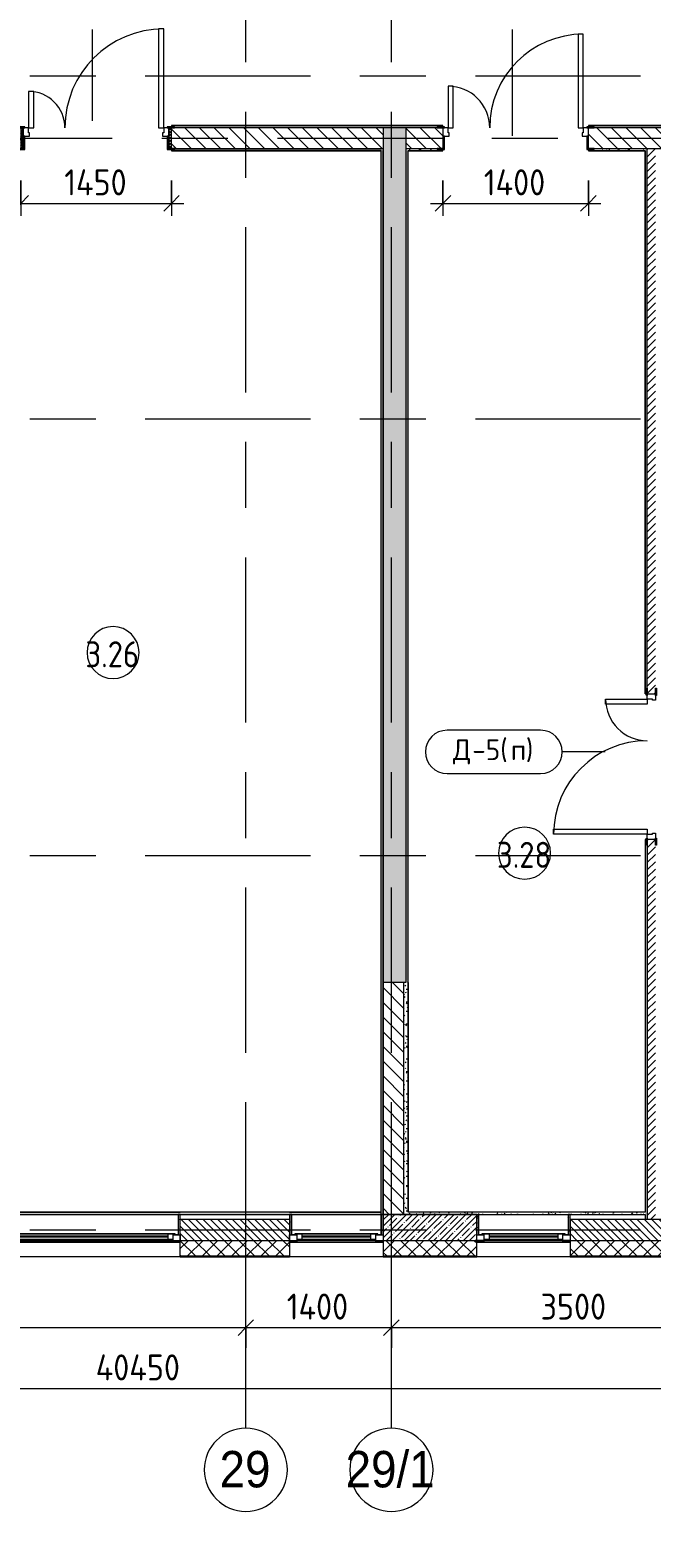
# Model space of a CAD drawing. Header units: millimetres. Extents: x 81382 to 274816, y -8553 to 29000.
# Drawn here: x 103731 to 109710, y -2706 to 11544 of the extents above; entities that cross this region are included whole.
import ezdxf

# ---------------------------------------------------------------- set-up
doc = ezdxf.new("R2010")
doc.units = ezdxf.units.MM
doc.linetypes.add('Осевая', pattern=[3175, 635, -476.25, 1587.5, -476.25])
for name, color, linetype, lineweight in [('A-ANNO-DIMS', 7, 'Continuous', 9), ('A-ANNO-DIMS-100', 7, 'Continuous', 9), ('A-AREA-IDEN', 7, 'Continuous', 9), ('A-DOOR', 7, 'Continuous', 9), ('A-DOOR-FRAM-2', 7, 'Continuous', 9), ('A-DOOR-IDEN', 7, 'Continuous', 9), ('A-GLAZ', 7, 'Continuous', 9), ('A-GLAZ-1', 7, 'Continuous', 13), ('A-WALL', 7, 'Continuous', 9), ('I-WALL', 7, 'Continuous', 9), ('S-COLS', 7, 'Continuous', 9), ('Оси', 7, 'Continuous', 9), ('Оси-1', 7, 'Continuous', 20), ('Оси-2', 7, 'Осевая', 9)]:
    doc.layers.add(name, color=color, linetype=linetype, lineweight=lineweight)
for name, color, linetype, lineweight, true_color in [('A-DOOR-1', 1, 'Continuous', 9, 0xff0000), ('A-DOOR-2', 1, 'Continuous', 13, 0xff0000), ('A-DOOR-FRAM-1', 1, 'Continuous', 13, 0xff0000), ('A-WALL-1', 7, 'Continuous', 9, 0x3c3c3c), ('A-WALL-FNSH-1', 7, 'Continuous', 9, 0x3c3c3c)]:
    doc.layers.add(name, color=color, linetype=linetype, lineweight=lineweight, true_color=true_color)
doc.styles.add('Arial', font='arial.ttf', dxfattribs={"width": 0.9, "height": 350})
doc.styles.add('GOST Common', font='GOST_Common.ttf', dxfattribs={"width": 0.9, "height": 250})
doc.styles.add('GOST Common_1', font='GOST_Common.ttf', dxfattribs={"height": 200})
doc.styles.add('ISOCPEUR', font='isocpeur.ttf', dxfattribs={"width": 0.9, "height": 250})
doc.dimstyles.new('ISO-2_5_0_9К_БОЛЬШОЙ', dxfattribs={"dimscale": 304.8, "dimtxt": 248.995294, "dimasz": 0.492126, "dimexe": 0.393701, "dimexo": 0.984252, "dimgap": 0, "dimtad": 1, "dimdec": 0, "dimrnd": 10, "dimzin": 0, "dimdsep": 46, "dimtxsty": 'ISOCPEUR', "dimblk1": 'OBLIQUE', "dimblk2": 'OBLIQUE', "dimsah": 1, "dimcen": 0.09, "dimdle": 0.393701, "dimazin": 0, "dimtfac": 1, "dimtdec": 4, "dimtix": 1, "dimtmove": 0, "dimatfit": 3, "dimfxl": 1, "dimtvp": 1, "dimtolj": 1, "dimtzin": 0, "dimarcsym": 2})
pattern_1 = [(135, (0, 0), (-70.71068, -70.71068), [])]
pattern_2 = [(45, (0, 0), (-57.024626, 57.024626), []), (45, (57.025, 0), (-57.024626, 57.024626), [100.806, -20.161, 3.353, -16.808])]
pattern_3 = [(0, (0, 0), (121.92, 30.48), [10.058, -81.382, 10.058, -81.382, -487.68]), (0, (0, 0), (121.92, 30.48), [-182.88, 10.058, -172.822, 10.058, -81.382, -213.36]), (0, (0, 0), (121.92, 30.48), [-457.2, 10.058, -50.902, 10.058, -142.342]), (120, (45.72, 15.24), (-87.356454, 90.345817), [10.058, -81.382, 10.058, -81.382, -487.68]), (120, (45.72, 15.24), (-87.356454, 90.345817), [-182.88, 10.058, -172.822, 10.058, -81.382, -213.36]), (120, (45.72, 15.24), (-87.356454, 90.345817), [-457.2, 10.058, -50.902, 10.058, -142.342]), (240, (60.96, 76.2), (-34.563546, -120.825817), [10.058, -81.382, 10.058, -81.382, -487.68]), (240, (60.96, 76.2), (-34.563546, -120.825817), [-182.88, 10.058, -172.822, 10.058, -81.382, -213.36]), (240, (60.96, 76.2), (-34.563546, -120.825817), [-457.2, 10.058, -50.902, 10.058, -142.342])]

# ---------------------------------------------------------------- blocks, each defined once
blk = doc.blocks.new('110_Дверь_СКБ_2Ст - Д-2а_л_ Из коридора на лестницу-32216062-План заполнения дверных проемов 3 этажа в осях 23-33')
at = {"layer": 'A-DOOR-1'}
for centre, radius, start, end in [((662.5, 100), 900, 90, 180), ((-637.5, 100), 400, 360, 90)]:
    blk.add_arc(centre, radius, start, end, dxfattribs=at)
at = {"layer": 'A-DOOR-2'}
for p, q in [((662.5, 1000), (612.5, 1000)), ((612.5, 1000), (612.5, 100)), ((662.5, 100), (662.5, 1000)), ((-637.5, 500), (-637.5, 100)), ((-587.5, 500), (-637.5, 500)), ((-587.5, 100), (-587.5, 500)), ((-637.5, 100), (-587.5, 100)), ((612.5, 100), (662.5, 100))]:
    blk.add_line(p, q, dxfattribs=at)
at = {"layer": 'A-DOOR-FRAM-1'}
for p, q in [((-672.5, 108), (-742.5, 108)), ((-742.5, 108), (-742.5, 100)), ((-742.5, 100), (-672.5, 100)), ((-637.5, 100), (-687.5, 100)), ((-687.5, 100), (-687.5, 20)), ((-687.5, 20), (-627.5, 20)), ((-672.5, 20), (-687.5, 20)), ((-687.5, 20), (-687.5, -100)), ((-672.5, 100), (-672.5, 108)), ((-672.5, -100), (-672.5, 20)), ((-637.5, 50), (-637.5, 100)), ((-627.5, 50), (-637.5, 50)), ((-627.5, 20), (-627.5, 50)), ((662.5, 50), (652.5, 50)), ((652.5, 50), (652.5, 20)), ((652.5, 20), (712.5, 20)), ((662.5, 100), (662.5, 50)), ((712.5, 100), (662.5, 100)), ((767.5, 108), (697.5, 108)), ((697.5, 108), (697.5, 100)), ((697.5, 100), (767.5, 100)), ((712.5, 20), (697.5, 20)), ((697.5, 20), (697.5, -100)), ((712.5, 20), (712.5, 100)), ((712.5, -100), (712.5, 20)), ((767.5, 100), (767.5, 108)), ((-672.5, -100), (-742.5, -100)), ((-742.5, -100), (-742.5, -108)), ((-742.5, -108), (-672.5, -108)), ((-687.5, -100), (-672.5, -100)), ((-672.5, -108), (-672.5, -100)), ((697.5, -100), (712.5, -100)), ((767.5, -100), (697.5, -100)), ((697.5, -100), (697.5, -108)), ((697.5, -108), (767.5, -108)), ((767.5, -108), (767.5, -100))]:
    blk.add_line(p, q, dxfattribs=at)
blk = doc.blocks.new('120_Окно_СКБ_2Ст_Фрамуга сверху - 120_Окно_СКБ_2Ст_2300х2500_h_ ДОО-19727959-План заполнения дверных проемов 3 этажа в осях 23-33')
at = {"layer": 'A-GLAZ'}
for p, q in [((1150, -57), (-1150, -57)), ((-1130, -127), (-1100, -127)), ((-1080, -57), (1080, -57)), ((-1030, -107), (470, -107)), ((470, -117), (-1030, -117)), ((540, -127), (570, -127)), ((540, -127), (570, -127)), ((640, -107), (1030, -107)), ((1030, -117), (640, -117)), ((1100, -127), (1130, -127))]:
    blk.add_line(p, q, dxfattribs=at)
at = {"layer": 'A-GLAZ-1'}
for p, q in [((-1150, -127), (-1150, -57)), ((-1150, -57), (-1080, -57)), ((-1080, -127), (-1150, -127)), ((-1080, -127), (-1100, -127)), ((-1100, -127), (-1100, -137)), ((-1100, -137), (540, -137)), ((540, -137), (-1100, -137)), ((-1080, -57), (-1080, -127)), ((520, -87), (-1080, -87)), ((-1080, -87), (-1080, -127)), ((-1030, -137), (-1030, -87)), ((470, -137), (470, -87)), ((520, -127), (520, -57)), ((520, -57), (590, -57)), ((520, -127), (520, -87)), ((590, -127), (520, -127)), ((540, -127), (520, -127)), ((540, -137), (540, -127)), ((590, -127), (570, -127)), ((570, -127), (570, -137)), ((570, -137), (1100, -137)), ((1100, -137), (570, -137)), ((590, -57), (590, -127)), ((1080, -87), (590, -87)), ((590, -87), (590, -127)), ((640, -137), (640, -87)), ((1030, -137), (1030, -87)), ((1080, -127), (1080, -57)), ((1080, -57), (1150, -57)), ((1080, -127), (1080, -87)), ((1150, -127), (1080, -127)), ((1100, -127), (1080, -127)), ((1100, -137), (1100, -127)), ((1150, -57), (1150, -127))]:
    blk.add_line(p, q, dxfattribs=at)
blk = doc.blocks.new('120_Окно_СКБ_1Ст - 120_Окно_СКБ_1Ст 900х2500_h_ с форточкой-V4-План заполнения дверных проемов 3 этажа в осях 23-33')
at = {"layer": 'A-GLAZ'}
for p, q in [((450, -57), (-450, -57)), ((-430, -127), (-400, -127)), ((-330, -107), (330, -107)), ((330, -117), (-330, -117)), ((400, -127), (430, -127))]:
    blk.add_line(p, q, dxfattribs=at)
at = {"layer": 'A-GLAZ-1'}
for p, q in [((-450, -127), (-450, -57)), ((-450, -57), (-380, -57)), ((-380, -127), (-450, -127)), ((-380, -127), (-400, -127)), ((-400, -127), (-400, -137)), ((-400, -137), (400, -137)), ((400, -137), (-400, -137)), ((-380, -57), (-380, -127)), ((380, -87), (-380, -87)), ((-380, -87), (-380, -127)), ((-330, -137), (-330, -87)), ((330, -137), (330, -87)), ((380, -127), (380, -57)), ((380, -57), (450, -57)), ((380, -127), (380, -87)), ((450, -127), (380, -127)), ((400, -127), (380, -127)), ((400, -137), (400, -127)), ((450, -57), (450, -127))]:
    blk.add_line(p, q, dxfattribs=at)
blk = doc.blocks.new('110_Дверь_СКБ_2Ст - Д-6_л__ ДОО_Дв_1450x2100h_Дверь из раздевальной в коридор-25835678-План заполнения дверных проемов 3 этажа в осях 23-33')
at = {"layer": 'A-DOOR'}
h = blk.add_hatch(dxfattribs=at)
h.set_pattern_fill('FP_18', color=256, style=0, pattern_type=2)
h.set_pattern_definition([(135, (1576.41, 164.685), (-14.14214, -14.14214), []), (225, (1576.41, 164.685), (14.14214, -14.14214), [])])
h.paths.add_polyline_path([(737.5, -100), (737.5, 100), (712.5, 100), (712.5, -100)])
at = {"layer": 'A-DOOR-FRAM-2'}
h = blk.add_hatch(dxfattribs=at)
h.set_pattern_fill('FP_19', color=256, style=0, pattern_type=2)
h.set_pattern_definition([(45, (-546.384, 164.685), (-14.1421, 14.1421), []), (135, (-546.384, 164.685), (-14.1421, -14.1421), [])])
h.paths.add_polyline_path([(-687.5, -100), (-687.5, 100), (-712.5, 100), (-712.5, -100)])
at = {"layer": 'A-DOOR-1'}
for centre, radius, start, end in [((662.5, 100), 950, 90, 180), ((-637.5, 100), 350, 360, 90)]:
    blk.add_arc(centre, radius, start, end, dxfattribs=at)
at = {"layer": 'A-DOOR-2'}
for p, q in [((662.5, 1050), (612.5, 1050)), ((612.5, 1050), (612.5, 100)), ((662.5, 100), (662.5, 1050)), ((-637.5, 450), (-637.5, 100)), ((-587.5, 450), (-637.5, 450)), ((-587.5, 100), (-587.5, 450)), ((-637.5, 100), (-587.5, 100)), ((612.5, 100), (662.5, 100))]:
    blk.add_line(p, q, dxfattribs=at)
at = {"layer": 'A-DOOR-FRAM-1'}
for p, q in [((-672.5, 108), (-742.5, 108)), ((-742.5, 108), (-742.5, 100)), ((-742.5, 100), (-672.5, 100)), ((-687.5, 100), (-712.5, 100)), ((-712.5, 100), (-712.5, -100)), ((-637.5, 100), (-687.5, 100)), ((-687.5, 100), (-687.5, 20)), ((-687.5, -100), (-687.5, 100)), ((-687.5, 20), (-627.5, 20)), ((-672.5, 20), (-687.5, 20)), ((-687.5, 20), (-687.5, -100)), ((-672.5, 100), (-672.5, 108)), ((-672.5, -100), (-672.5, 20)), ((-637.5, 50), (-637.5, 100)), ((-627.5, 50), (-637.5, 50)), ((-627.5, 20), (-627.5, 50)), ((662.5, 50), (652.5, 50)), ((652.5, 50), (652.5, 20)), ((652.5, 20), (712.5, 20)), ((662.5, 100), (662.5, 50)), ((712.5, 100), (662.5, 100)), ((767.5, 108), (697.5, 108)), ((697.5, 108), (697.5, 100)), ((697.5, 100), (767.5, 100)), ((712.5, 20), (697.5, 20)), ((697.5, 20), (697.5, -100)), ((712.5, 20), (712.5, 100)), ((737.5, 100), (712.5, 100)), ((712.5, 100), (712.5, -100)), ((712.5, -100), (712.5, 20)), ((737.5, -100), (737.5, 100)), ((767.5, 100), (767.5, 108)), ((-672.5, -100), (-742.5, -100)), ((-742.5, -100), (-742.5, -108)), ((-742.5, -108), (-672.5, -108)), ((-712.5, -100), (-687.5, -100)), ((-687.5, -100), (-672.5, -100)), ((-672.5, -108), (-672.5, -100)), ((697.5, -100), (712.5, -100)), ((767.5, -100), (697.5, -100)), ((697.5, -100), (697.5, -108)), ((697.5, -108), (767.5, -108)), ((712.5, -100), (737.5, -100)), ((767.5, -108), (767.5, -100))]:
    blk.add_line(p, q, dxfattribs=at)
blk = doc.blocks.new('110_Дверь_СКБ_2Ст - Д-5_п_ Из игровой в коридор-32351726-План заполнения дверных проемов 3 этажа в осях 23-33')
at = {"layer": 'A-DOOR-1'}
for centre, radius, start, end in [((-638, -40), 400, 270, 0), ((662, -40), 900, 180, 270)]:
    blk.add_arc(centre, radius, start, end, dxfattribs=at)
at = {"layer": 'A-DOOR-2'}
for p, q in [((-638, -40), (-588, -40)), ((-638, -440), (-638, -40)), ((-588, -40), (-588, -440)), ((612, -40), (662, -40)), ((612, -940), (612, -40)), ((662, -40), (662, -940)), ((-588, -440), (-638, -440)), ((662, -940), (612, -940))]:
    blk.add_line(p, q, dxfattribs=at)
at = {"layer": 'A-DOOR-FRAM-1'}
for p, q in [((-742, 48), (-672, 48)), ((-742, 40), (-742, 48)), ((-672, 40), (-742, 40)), ((-688, 40), (-628, 40)), ((-688, -40), (-688, 40)), ((-688, 40), (-672, 40)), ((-688, 39), (-688, 40)), ((-672, 39), (-688, 39)), ((-672, 48), (-672, 40)), ((-672, 40), (-672, 39)), ((-638, 10), (-638, -40)), ((-628, 10), (-638, 10)), ((-628, 40), (-628, 10)), ((652, 40), (712, 40)), ((652, 10), (652, 40)), ((662, 10), (652, 10)), ((662, -40), (662, 10)), ((698, 40), (698, 48)), ((698, 48), (768, 48)), ((698, 39), (698, 40)), ((698, 40), (712, 40)), ((768, 40), (698, 40)), ((712, 39), (698, 39)), ((712, 40), (712, -40)), ((712, 40), (712, 39)), ((768, 48), (768, 40)), ((-742, -40), (-672, -40)), ((-742, -48), (-742, -40)), ((-672, -48), (-742, -48)), ((-638, -40), (-688, -40)), ((-672, -40), (-672, -48)), ((712, -40), (662, -40)), ((698, -48), (698, -40)), ((698, -40), (768, -40)), ((768, -48), (698, -48)), ((768, -40), (768, -48))]:
    blk.add_line(p, q, dxfattribs=at)
blk = doc.blocks.new('Ось сетки - D8-29747960-План заполнения дверных проемов 3 этажа в осях 23-33')
at = {"layer": 'Оси-1'}
for start, end in [(360, 180), (180, 360)]:
    blk.add_arc((0, 0), 4, start, end, dxfattribs=at)
blk = doc.blocks.new('Марка_Помещения - Номер-25198446-План заполнения дверных проемов 3 этажа в осях 23-33')
at = {"layer": 'A-AREA-IDEN'}
for start, end in [(360, 180), (180, 360)]:
    blk.add_arc((0, 0), 2.5, start, end, dxfattribs=at)
blk = doc.blocks.new('DIMBLOCK14-План заполнения дверных проемов 3 этажа в осях 23-33')
at = {"layer": 'A-ANNO-DIMS-100'}
for p, q in [((103645, 10092), (103645, 9753)), ((103645, 9873), (103645, 10092)), ((105095, 10092), (105095, 9753)), ((105095, 9873), (105095, 10092)), ((103525, 9873), (105215, 9873))]:
    blk.add_line(p, q, dxfattribs=at)
at = {"layer": 'A-ANNO-DIMS-100', "lineweight": 20}
for p, q in [((103645, 9873), (103570, 9798)), ((103645, 9873), (103720, 9948)), ((105095, 9873), (105020, 9798)), ((105095, 9873), (105170, 9948))]:
    blk.add_line(p, q, dxfattribs=at)
at = {"layer": 'A-ANNO-DIMS-100', "color": 0, "insert": (104064, 10200), "char_height": 250, "width": 735.49, "attachment_point": 1, "line_spacing_factor": 1.149209, "style": 'ISOCPEUR'}
blk.add_mtext('1450', dxfattribs=at)
blk = doc.blocks.new('_Oblique')
at = {"color": 0, "linetype": 'ByBlock', "lineweight": -2}
blk.add_line((-0.5, -0.5), (0.5, 0.5), dxfattribs=at)
blk = doc.blocks.new('DIMBLOCK19-План заполнения дверных проемов 3 этажа в осях 23-33')
at = {"layer": 'A-ANNO-DIMS-100'}
for p, q in [((107705, 10092), (107705, 9753)), ((107705, 9873), (107705, 10092)), ((109105, 10092), (109105, 9753)), ((109105, 9873), (109105, 10092)), ((107585, 9873), (109225, 9873))]:
    blk.add_line(p, q, dxfattribs=at)
at = {"layer": 'A-ANNO-DIMS-100', "lineweight": 20}
for p, q in [((107705, 9873), (107630, 9798)), ((107705, 9873), (107780, 9948)), ((109105, 9873), (109030, 9798)), ((109105, 9873), (109180, 9948))]:
    blk.add_line(p, q, dxfattribs=at)
at = {"layer": 'A-ANNO-DIMS-100', "color": 0, "insert": (108099, 10200), "char_height": 250, "width": 735.49, "attachment_point": 1, "line_spacing_factor": 1.149209, "style": 'ISOCPEUR'}
blk.add_mtext('1400', dxfattribs=at)
blk = doc.blocks.new('DIMBLOCK45-План заполнения дверных проемов 3 этажа в осях 23-33')
at = {"layer": 'A-ANNO-DIMS-100'}
for p, q in [((100710, -1133), (100710, -819)), ((105810, -1133), (105810, -819)), ((100710, -939), (105810, -939)), ((100710, -939), (100710, -1133)), ((105810, -939), (105810, -1133))]:
    blk.add_line(p, q, dxfattribs=at)
at = {"layer": 'A-ANNO-DIMS-100', "lineweight": 20}
for p, q in [((100710, -939), (100635, -1014)), ((100710, -939), (100785, -864)), ((105810, -939), (105735, -1014)), ((105810, -939), (105885, -864))]:
    blk.add_line(p, q, dxfattribs=at)
at = {"layer": 'A-ANNO-DIMS-100', "color": 0, "insert": (102966, -612), "char_height": 250, "width": 706.76, "attachment_point": 1, "line_spacing_factor": 1.149209, "style": 'ISOCPEUR'}
blk.add_mtext('5100', dxfattribs=at)
blk = doc.blocks.new('DIMBLOCK46-План заполнения дверных проемов 3 этажа в осях 23-33')
at = {"layer": 'A-ANNO-DIMS-100'}
for p, q in [((105810, -1133), (105810, -819)), ((107210, -1133), (107210, -819)), ((105810, -939), (107210, -939)), ((105810, -939), (105810, -1133)), ((107210, -939), (107210, -1133))]:
    blk.add_line(p, q, dxfattribs=at)
at = {"layer": 'A-ANNO-DIMS-100', "lineweight": 20}
for p, q in [((105810, -939), (105735, -1014)), ((105810, -939), (105885, -864)), ((107210, -939), (107135, -1014)), ((107210, -939), (107285, -864))]:
    blk.add_line(p, q, dxfattribs=at)
at = {"layer": 'A-ANNO-DIMS-100', "color": 0, "insert": (106204, -612), "char_height": 250, "width": 735.49, "attachment_point": 1, "line_spacing_factor": 1.149209, "style": 'ISOCPEUR'}
blk.add_mtext('1400', dxfattribs=at)
blk = doc.blocks.new('DIMBLOCK47-План заполнения дверных проемов 3 этажа в осях 23-33')
at = {"layer": 'A-ANNO-DIMS-100'}
for p, q in [((107210, -1133), (107210, -819)), ((110710, -1133), (110710, -819)), ((107210, -939), (110710, -939)), ((107210, -939), (107210, -1133)), ((110710, -939), (110710, -1133))]:
    blk.add_line(p, q, dxfattribs=at)
at = {"layer": 'A-ANNO-DIMS-100', "lineweight": 20}
for p, q in [((107210, -939), (107135, -1014)), ((107210, -939), (107285, -864)), ((110710, -939), (110635, -1014)), ((110710, -939), (110785, -864))]:
    blk.add_line(p, q, dxfattribs=at)
at = {"layer": 'A-ANNO-DIMS-100', "color": 0, "insert": (108644, -612), "char_height": 250, "width": 758.48, "attachment_point": 1, "line_spacing_factor": 1.149209, "style": 'ISOCPEUR'}
blk.add_mtext('3500', dxfattribs=at)
blk = doc.blocks.new('DIMBLOCK51-План заполнения дверных проемов 3 этажа в осях 23-33')
at = {"layer": 'A-ANNO-DIMS-100'}
for p, q in [((84560, -1718), (84560, -1404)), ((125010, -1718), (125010, -1404)), ((84440, -1524), (125130, -1524)), ((84560, -1524), (84560, -1718)), ((125010, -1524), (125010, -1718))]:
    blk.add_line(p, q, dxfattribs=at)
at = {"layer": 'A-ANNO-DIMS-100', "lineweight": 20}
for p, q in [((84560, -1524), (84485, -1599)), ((84560, -1524), (84635, -1449)), ((125010, -1524), (124935, -1599)), ((125010, -1524), (125085, -1449))]:
    blk.add_line(p, q, dxfattribs=at)
at = {"layer": 'A-ANNO-DIMS-100', "color": 0, "insert": (104366, -1197), "char_height": 250, "width": 1005.56, "attachment_point": 1, "line_spacing_factor": 1.149209, "style": 'ISOCPEUR'}
blk.add_mtext('40450', dxfattribs=at)
blk = doc.blocks.new('М_двери - Типоразмер_рамка-25223575-План заполнения дверных проемов 3 этажа в осях 23-33')
at = {"layer": 'A-DOOR-IDEN'}
for p, q in [((4.5, 2.08), (-4.5, 2.08)), ((-4.5, -2.08), (4.5, -2.08))]:
    blk.add_line(p, q, dxfattribs=at)
for centre, start, end in [((-4.5, 0), 90, 270), ((4.5, 0), 270, 90)]:
    blk.add_arc(centre, 2.08, start, end, dxfattribs=at)

msp = doc.modelspace()

# ---------------------------------------------------------------- hatches: boundary and pattern name
at = {"layer": 'A-WALL'}
h = msp.add_hatch(dxfattribs=at)
h.set_pattern_fill('FP_2', color=256, style=0, pattern_type=2)
h.set_pattern_definition([(135, (0, 0), (-35.35534, -35.35534), [])])
h.paths.add_polyline_path([(121430, -100), (121430, 100), (121130, 100), (121130, -100)])
h.paths.add_polyline_path([(119330, -100), (119330, 100), (118830, 100), (118830, -100)])
h.paths.add_polyline_path([(117030, -100), (117030, 100), (115980, 100), (115980, -100)])
h.paths.add_polyline_path([(113680, -100), (113680, 100), (113430, 100), (113430, -100)])
h.paths.add_polyline_path([(110730, -100), (111630, -100), (111630, 100), (110730, 100)])
h.paths.add_polyline_path([(109348.8, -100), (109830, -100), (109830, 100), (108930, 100), (108930, -100)])
h.paths.add_polyline_path([(106230, -100), (106230, 100), (105180, 100), (105180, -100), (106168.4, -100)])
h.paths.add_polyline_path([(102880, -100), (102880, 100), (102630, 100), (102630, -100)])
h.paths.add_polyline_path([(100830, -100), (101730, -100), (101730, 100), (100830, 100)])
h.paths.add_polyline_path([(98130, -100), (98130, 100), (97080, 100), (97080, -100), (97263.4, -100)])
h.paths.add_polyline_path([(94719.1, -100), (94780, -100), (94780, 100), (94530, 100), (94530, -100)])
h.paths.add_polyline_path([(92730, -100), (92730, 100), (91930, 100), (91930, -100), (92174.8, -100)])
h = msp.add_hatch(dxfattribs=at)
h.set_pattern_fill('FP_1', color=256, style=0, pattern_type=2)
h.set_pattern_definition([(45, (0, 0), (-70.71068, 70.71068), []), (135, (0, 0), (-70.71068, -70.71068), [])])
h.paths.add_polyline_path([(125080, -250), (125080, -100), (123730, -100), (123730, -250)])
h.paths.add_polyline_path([(121430, -250), (121430, -100), (120230, -100), (120230, -250)])
h.paths.add_polyline_path([(119330, -250), (119330, -100), (117930, -100), (117930, -250)])
h.paths.add_polyline_path([(117030, -250), (117030, -100), (115980, -100), (115980, -250)])
h.paths.add_polyline_path([(112530, -250), (113680, -250), (113680, -100), (112530, -100)])
h.paths.add_polyline_path([(109830, -250), (109830, -100), (108930, -100), (108930, -250), (109348.8, -250)])
h.paths.add_polyline_path([(111630, -250), (111630, -100), (110730, -100), (110730, -250)])
h.paths.add_polyline_path([(108030, -250), (108030, -100), (107130, -100), (107130, -250), (107440.6, -250)])
h.paths.add_polyline_path([(106230, -250), (106230, -100), (105180, -100), (105180, -250), (106168.4, -250)])
h.paths.add_polyline_path([(102880, -250), (102880, -100), (100830, -100), (100830, -250), (102352, -250)])
h.paths.add_polyline_path([(99807.7, -250), (99930, -250), (99930, -100), (99030, -100), (99030, -250)])
h.paths.add_polyline_path([(97080, -250), (98130, -250), (98130, -100), (97080, -100)])
h.paths.add_polyline_path([(93630, -250), (94780, -250), (94780, -100), (93630, -100)])
h.paths.add_polyline_path([(91030, -250), (91030, -100), (89210, -100), (89210, -250), (90902.6, -250)])
h.paths.add_polyline_path([(92174.8, -250), (92730, -250), (92730, -100), (91930, -100), (91930, -250)])
at = {"layer": 'I-WALL'}
h = msp.add_hatch(dxfattribs=at)
h.set_pattern_fill('FP_3', color=256, style=0, pattern_type=2)
h.set_pattern_definition(pattern_1)
h.paths.add_polyline_path([(107130, 10400), (107130, 10600), (105095, 10600), (105095, 10400), (105125, 10400)])
h.paths.add_polyline_path([(103645, 10400), (103645, 10600), (101610, 10600), (101610, 10400), (103615, 10400)])
h.paths.add_polyline_path([(94210, 10400), (94210, 10600), (93460, 10600), (93460, 10400), (94190, 10400)])
h.paths.add_polyline_path([(92174.8, 10400), (92510, 10400), (92510, 10600), (91385, 10600), (91385, 10400), (92030, 10400)])
h.paths.add_polyline_path([(89630.5, 10400), (89985, 10400), (89985, 10600), (89610, 10600), (89610, 10400), (89630, 10400)])
h = msp.add_hatch(dxfattribs=at)
h.set_pattern_fill('FP_35', color=256, style=0, pattern_type=2)
h.set_pattern_definition(pattern_3)
h.paths.add_polyline_path([(121210, 10600), (121210, 10620), (111180, 10620), (111180, 10608), (111210, 10608), (111210, 10600), (120162.1, 10600)])
h.paths.add_polyline_path([(110200, 10600), (110200, 10608), (110230, 10608), (110230, 10620), (109105, 10620), (109105, 10608), (109160, 10608), (109160, 10600), (109984.9, 10600)])
h.paths.add_polyline_path([(107650, 10600), (107650, 10608), (107705, 10608), (107705, 10620), (105095, 10620), (105095, 10608), (105125, 10608), (105125, 10600), (107440.6, 10600)])
h.paths.add_polyline_path([(103615, 10600), (103615, 10608), (103645, 10608), (103645, 10620), (100829, 10620), (100829, 10600), (102352, 10600)])
h = msp.add_hatch(dxfattribs=at)
h.set_pattern_fill('FP_4', color=256, style=0, pattern_type=2)
h.set_pattern_definition(pattern_2)
h.paths.add_polyline_path([(107130, 2380), (107350, 2380), (107350, 10600), (107130, 10600), (107130, 2400)])
h = msp.add_hatch(dxfattribs=at)
h.set_pattern_fill('FP_3', color=256, style=0, pattern_type=2)
h.set_pattern_definition(pattern_1)
h.paths.add_polyline_path([(121190, 10400), (121210, 10400), (121210, 10600), (119330, 10600), (119330, 10400), (120162.1, 10400)])
h.paths.add_polyline_path([(111930, 10400), (111930, 10600), (111180, 10600), (111180, 10400), (111257, 10400)])
h.paths.add_polyline_path([(110050, 10400), (110230, 10400), (110230, 10600), (109105, 10600), (109105, 10400), (109984.9, 10400)])
h.paths.add_polyline_path([(107650, 10400), (107705, 10400), (107705, 10600), (107350, 10600), (107350, 10400), (107440.6, 10400)])
h = msp.add_hatch(dxfattribs=at)
h.set_pattern_fill('FP_35', color=256, style=0, pattern_type=2)
h.set_pattern_definition(pattern_3)
h.paths.add_polyline_path([(107110, 10380), (107130, 10380), (107130, 10400), (105125, 10399.7), (105125, 10392), (105095, 10392), (105095, 10380), (107109, 10380)])
h.paths.add_polyline_path([(103615, 10380), (103645, 10380), (103645, 10392), (103615, 10392), (103615, 10400), (101610, 10400), (101610, 10380), (102352, 10380)])
h = msp.add_hatch(dxfattribs=at)
h.set_pattern_fill('FP_35', color=256, style=0, pattern_type=2)
h.set_pattern_definition(pattern_3)
h.paths.add_polyline_path([(107110, 150), (107130, 150), (107130, 10380), (107110, 10380), (107110, 170)])
h = msp.add_hatch(dxfattribs=at)
h.set_pattern_fill('FP_35', color=256, style=0, pattern_type=2)
h.set_pattern_definition(pattern_3)
h.paths.add_polyline_path([(109650, 10380), (109670, 10380), (109670, 10400), (109160, 10400), (109160, 10392), (109105, 10392), (109105, 10380), (109160, 10380)])
h.paths.add_polyline_path([(107350, 10380), (107705, 10380), (107705, 10392), (107650, 10392), (107650, 10400), (107350, 10400)])
h = msp.add_hatch(dxfattribs=at)
h.set_pattern_fill('FP_35', color=256, style=0, pattern_type=2)
h.set_pattern_definition(pattern_3)
h.paths.add_polyline_path([(107350, 2400), (107370, 2400), (107370, 10380), (107350, 10380), (107350, 3119.4)])
h = msp.add_hatch(dxfattribs=at)
h.set_pattern_fill('FP_35', color=256, style=0, pattern_type=2)
h.set_pattern_definition(pattern_3)
h.paths.add_polyline_path([(109650, 100), (109670, 100), (109669.7, 3700), (109662, 3700), (109662, 3755), (109650, 3755), (109650, 150)])
h.paths.add_polyline_path([(109650, 5155), (109662, 5155), (109662, 5210), (109670, 5210), (109670, 10380), (109650, 10379), (109650, 5175)])
h = msp.add_hatch(dxfattribs=at)
h.set_pattern_fill('FP_5', color=256, style=0, pattern_type=2)
h.set_pattern_definition([(45, (0, 0), (-35.35534, 35.35534), [])])
h.paths.add_polyline_path([(109750, 100), (109749, 3755), (109670, 3755), (109670, 100)])
h.paths.add_polyline_path([(109749, 5155), (109750, 5155), (109750, 10400), (109670, 10400), (109670, 5155), (109720, 5155)])
h = msp.add_hatch(dxfattribs=at)
h.set_pattern_fill('FP_3', color=256, style=0, pattern_type=2)
h.set_pattern_definition(pattern_1)
h.paths.add_polyline_path([(107330, 150), (107330, 2380), (107130, 2380), (107130, 150)])
h = msp.add_hatch(dxfattribs=at)
h.set_pattern_fill('FP_35', color=256, style=0, pattern_type=2)
h.set_pattern_definition(pattern_3)
h.paths.add_polyline_path([(107370, 150), (107370, 2380), (107330, 2380), (107330, 150)])
h = msp.add_hatch(dxfattribs=at)
h.set_pattern_fill('FP_35', color=256, style=0, pattern_type=2)
h.set_pattern_definition(pattern_3)
h.paths.add_polyline_path([(107370, 2380), (107370, 2400), (107350, 2400), (107350, 2380)])
h = msp.add_hatch(dxfattribs=at)
h.set_pattern_fill('FP_35', color=256, style=0, pattern_type=2)
h.set_pattern_definition(pattern_3)
h.paths.add_polyline_path([(107110, 150), (107110, 170), (92050, 170), (92051, 150), (106168.4, 150)])
h = msp.add_hatch(dxfattribs=at)
h.set_pattern_fill('FP_35', color=256, style=0, pattern_type=2)
h.set_pattern_definition(pattern_3)
h.paths.add_polyline_path([(105180, -48), (105180, 149.8), (105160, 149.8), (105160, -48)])
h = msp.add_hatch(dxfattribs=at)
h.set_pattern_fill('FP_35', color=256, style=0, pattern_type=2)
h.set_pattern_definition(pattern_3)
h.paths.add_polyline_path([(106250, -48), (106250, 150), (106230, 150), (106230, -48)])
h = msp.add_hatch(dxfattribs=at)
h.set_pattern_fill('FP_35', color=256, style=0, pattern_type=2)
h.set_pattern_definition(pattern_3)
h.paths.add_polyline_path([(107130, -48), (107130, 149.8), (107110, 149.8), (107110, -48)])
h = msp.add_hatch(dxfattribs=at)
h.set_pattern_fill('FP_35', color=256, style=0, pattern_type=2)
h.set_pattern_definition(pattern_3)
h.paths.add_polyline_path([(109650, 150), (109649, 170), (107370, 170), (107370, 150), (109348.8, 150)])
h = msp.add_hatch(dxfattribs=at)
h.set_pattern_fill('FP_35', color=256, style=0, pattern_type=2)
h.set_pattern_definition(pattern_3)
h.paths.add_polyline_path([(108050, -48), (108050, 150), (108030, 150), (108030, -48)])
h = msp.add_hatch(dxfattribs=at)
h.set_pattern_fill('FP_35', color=256, style=0, pattern_type=2)
h.set_pattern_definition(pattern_3)
h.paths.add_polyline_path([(108930, -48), (108930, 149.8), (108910, 149.8), (108910, -48)])
at = {"layer": 'S-COLS'}
h = msp.add_hatch(dxfattribs=at)
h.set_pattern_fill('FP_4', color=256, style=0, pattern_type=2)
h.set_pattern_definition(pattern_2)
h.paths.add_polyline_path([(107130, -100), (108030, -100), (108030, 150), (107130, 150)])

# ---------------------------------------------------------------- linework, layer by layer
at = {"layer": 'A-DOOR-IDEN'}
for p, q in [((104335.5, 10667), (104335.5, 11543.6)), ((108373.4, 10523.5), (108373.4, 11543.6)), ((109265.2, 4597.3), (108852.8, 4597.3))]:
    msp.add_line(p, q, dxfattribs=at)
at = {"layer": 'A-WALL'}
for p, q in [((107705, 10620), (105095, 10620)), ((107130, 10600), (107130, 2380)), ((107350, 10600), (107350, 2380)), ((110230, 10620), (109105, 10620)), ((107110, 10380), (105095, 10380)), ((105125, 10400), (107130, 10400)), ((107130, 150), (107130, 10380)), ((107350, 10400), (107650, 10400)), ((107370, 2380), (107370, 10380)), ((109160, 10400), (109670, 10400)), ((109650, 5155), (109650, 10380)), ((109670, 5210), (109670, 10400)), ((109650, 3755), (109650, 170)), ((109670, 3700), (109670, 100)), ((107350, 2380), (107130, 2380)), ((107330, 150), (107330, 2380)), ((109650, 170), (107370, 170)), ((102630, -100), (111630, -100)), ((105180, -100), (106230, -100)), ((108930, -100), (109830, -100)), ((105180, -258), (102880, -258)), ((105180, -250), (106230, -250)), ((105180, -253), (106230, -253)), ((107130, -258), (106230, -258)), ((107130, -250), (108030, -250)), ((107130, -253), (108030, -253)), ((108930, -258), (108030, -258)), ((108930, -250), (109830, -250)), ((108930, -253), (109830, -253))]:
    msp.add_line(p, q, dxfattribs=at)
at = {"layer": 'A-WALL-1'}
for p, q in [((105095, 10620), (105095, 10608)), ((107650, 10600), (105125, 10600)), ((107705, 10608), (107705, 10620)), ((109105, 10620), (109105, 10608)), ((110200, 10600), (109160, 10600)), ((105095, 10392), (105095, 10380)), ((107370, 10380), (107705, 10380)), ((107705, 10380), (107705, 10392)), ((109105, 10392), (109105, 10380)), ((109105, 10380), (109650, 10380)), ((109670, 10400), (110130, 10400)), ((109650, 5155), (109662, 5155)), ((109662, 3755), (109650, 3755)), ((107130, 2380), (107130, 150)), ((107370, 170), (107370, 2380)), ((107110, 170), (92050, 170)), ((102630, 150), (107130, 150)), ((105180, 149.8), (105160, 149.8)), ((105160, 149.8), (105160, -48)), ((105180, -250), (105180, 149.8)), ((106250, 150), (106230, 150)), ((106230, 150), (106230, -250)), ((106250, -48), (106250, 150)), ((107130, 149.8), (107110, 149.8)), ((107110, 149.8), (107110, -48)), ((107130, 150), (109650, 150)), ((107130, -48), (107130, 149.8)), ((108030, 150), (108030, -48)), ((108050, -48), (108050, 150)), ((108930, 149.8), (108910, 149.8)), ((108910, 149.8), (108910, -48)), ((108930, -48), (108930, 149.8)), ((109650, 150), (109650, 100)), ((106230, 100), (105180, 100)), ((109830, 100), (108930, 100)), ((108930, 100), (108930, -250)), ((105160, -48), (105180, -48)), ((106230, -48), (106250, -48)), ((107110, -48), (107130, -48)), ((107130, -100), (107130, -250)), ((108030, -48), (108050, -48)), ((108030, -250), (108030, -100)), ((108910, -48), (108930, -48))]:
    msp.add_line(p, q, dxfattribs=at)
at = {"layer": 'A-WALL-FNSH-1'}
for p, q in [((107705, 10621), (105095, 10621)), ((105095, 10621), (105095, 10620)), ((107705, 10620), (107705, 10621)), ((110230, 10621), (109105, 10621)), ((109105, 10621), (109105, 10620)), ((105095, 10380), (105095, 10379)), ((105095, 10379), (107109, 10379)), ((107109, 10379), (107109, 100)), ((107110, 100), (107110, 10380)), ((107371, 10379), (107705, 10379)), ((107371, 171), (107371, 10379)), ((107705, 10379), (107705, 10380)), ((109105, 10380), (109105, 10379)), ((109105, 10379), (109649, 10379)), ((109649, 10379), (109649, 5155)), ((109649, 5155), (109650, 5155)), ((109650, 3755), (109649, 3755)), ((109649, 3755), (109649, 171)), ((107370, 2380), (107370, 170)), ((105160, 149.8), (105159, 149.8)), ((105159, 149.8), (105159, -48)), ((106230, 171), (105180, 171)), ((105180, 171), (105180, 170)), ((106230, 170), (106230, 171)), ((106251, 150), (106250, 150)), ((106251, -48), (106251, 150)), ((107110, 149.8), (107109, 149.8)), ((107109, 149.8), (107109, -48)), ((109649, 171), (107371, 171)), ((108051, -48), (108051, 150)), ((108910, 149.8), (108909, 149.8)), ((108909, 149.8), (108909, -48)), ((107109, 100), (107110, 100)), ((105159, -48), (105160, -48)), ((106250, -48), (106251, -48)), ((107109, -48), (107110, -48)), ((108050, -48), (108051, -48)), ((108909, -48), (108910, -48)), ((105180, -250), (105180, -258)), ((105180, -258), (106230, -258)), ((106230, -258), (106230, -250)), ((107130, -250), (107130, -258)), ((107130, -258), (108030, -258)), ((108030, -258), (108030, -250)), ((108930, -250), (108930, -258)), ((108930, -258), (109830, -258))]:
    msp.add_line(p, q, dxfattribs=at)
at = {"layer": 'I-WALL'}
for p, q in [((102880, 171), (105180, 171)), ((106230, 171), (107109, 171)), ((108930, -100), (108030, -100))]:
    msp.add_line(p, q, dxfattribs=at)
at = {"layer": 'S-COLS'}
for p, q in [((108030, 150), (107130, 150)), ((107130, 150), (107130, -100)), ((108030, -100), (108030, 150)), ((107130, -100), (108030, -100))]:
    msp.add_line(p, q, dxfattribs=at)
at = {"layer": 'Оси'}
for p, q in [((105810, -1906.3), (105810, 593.7)), ((107210, -1906.3), (107210, 593.7))]:
    msp.add_line(p, q, dxfattribs=at)
at = {"layer": 'Оси-2'}
for p, q in [((105810, 593.7), (105810, 18900)), ((107210, 593.7), (107210, 18900)), ((84681.8, 11100), (122730, 11100)), ((85951.8, 10500), (122730, 10500)), ((84681.8, 7800), (122730, 7800)), ((84681.8, 3600), (122730, 3600)), ((84681.8, 0), (122730, 0))]:
    msp.add_line(p, q, dxfattribs=at)

# ---------------------------------------------------------------- block references
at = {"layer": 'A-AREA-IDEN', "xscale": 99.99999999999993, "yscale": 99.99999999999993, "zscale": 99.99999999999993}
for p in [(104533.3, 5552.7), (108490.9, 3623.9)]:
    msp.add_blockref('Марка_Помещения - Номер-25198446-План заполнения дверных проемов 3 этажа в осях 23-33', p, dxfattribs=at)
at = {"layer": 'A-DOOR-1'}
for name, p in [('110_Дверь_СКБ_2Ст - Д-6_л__ ДОО_Дв_1450x2100h_Дверь из раздевальной в коридор-25835678-План заполнения дверных проемов 3 этажа в осях 23-33', (104357.5, 10500)), ('110_Дверь_СКБ_2Ст - Д-2а_л_ Из коридора на лестницу-32216062-План заполнения дверных проемов 3 этажа в осях 23-33', (108392.5, 10500))]:
    msp.add_blockref(name, p, dxfattribs=at)
at = {"layer": 'A-DOOR-1', "rotation": 269.9999999999999}
msp.add_blockref('110_Дверь_СКБ_2Ст - Д-5_п_ Из игровой в коридор-32351726-План заполнения дверных проемов 3 этажа в осях 23-33', (109710, 4467.5), dxfattribs=at)
at = {"layer": 'A-DOOR-IDEN', "xscale": 99.99999999999993, "yscale": 99.99999999999993, "zscale": 99.99999999999993}
msp.add_blockref('М_двери - Типоразмер_рамка-25223575-План заполнения дверных проемов 3 этажа в осях 23-33', (108195.2, 4597.3), dxfattribs=at)
at = {"layer": 'A-GLAZ', "rotation": 180}
for name, p in [('120_Окно_СКБ_2Ст_Фрамуга сверху - 120_Окно_СКБ_2Ст_2300х2500_h_ ДОО-19727959-План заполнения дверных проемов 3 этажа в осях 23-33', (104030, -175)), ('120_Окно_СКБ_1Ст - 120_Окно_СКБ_1Ст 900х2500_h_ с форточкой-V4-План заполнения дверных проемов 3 этажа в осях 23-33', (106680, -175)), ('120_Окно_СКБ_1Ст - 120_Окно_СКБ_1Ст 900х2500_h_ с форточкой-V4-План заполнения дверных проемов 3 этажа в осях 23-33', (108480, -175))]:
    msp.add_blockref(name, p, dxfattribs=at)
at = {"layer": 'Оси-1', "xscale": 99.99999999999993, "yscale": 99.99999999999993, "zscale": 99.99999999999993}
for p in [(105810, -2306.3), (107210, -2306.3)]:
    msp.add_blockref('Ось сетки - D8-29747960-План заполнения дверных проемов 3 этажа в осях 23-33', p, dxfattribs=at)

# ---------------------------------------------------------------- texts
at = {"layer": 'A-AREA-IDEN', "char_height": 250, "width": 663.797, "attachment_point": 1, "style": 'GOST Common'}
for s, insert in [('3.26', (104267.6, 5661.3)), ('3.28', (108225.2, 3732.4))]:
    msp.add_mtext(s, dxfattribs=dict(at, insert=insert))
at = {"layer": 'A-DOOR-IDEN', "char_height": 200, "attachment_point": 1, "style": 'GOST Common_1'}
for s, insert, width in [('\\fGOST Common|b0|i0|c204|p34|;Д', (107802.4, 4718.5), 224.472), ('-5(', (107987.6, 4718.5), 448.945), ('\\fGOST Common|b0|i0|c204|p34|;)', (108503.6, 4718.5), 96.202), ('\\fGOST Common|b0|i0|c204|p34|;п', (108358.1, 4718.5), 176.371)]:
    msp.add_mtext(s, dxfattribs=dict(at, insert=insert, width=width))
at = {"layer": 'Оси', "char_height": 350, "attachment_point": 1, "style": 'Arial'}
for s, insert, width in [('29', (105557.4, -2125.6), 606.076), ('29/1', (106769.7, -2125.6), 1060.633)]:
    msp.add_mtext(s, dxfattribs=dict(at, insert=insert, width=width))

# ---------------------------------------------------------------- dimensions: what is measured, and where the dimension line sits
at = {"layer": 'A-ANNO-DIMS'}
for base, p1, p2, override, picture, middle in [((105095, 9873.4), (103645, 10392), (105095, 10392), {"dimpost": '<>', "dimfxl": 1450}, 'DIMBLOCK14-План заполнения дверных проемов 3 этажа в осях 23-33', (104370, 9998.4)), ((109105, 9873.4), (107705, 10392), (109105, 10392), {"dimpost": '<>', "dimfxl": 1400}, 'DIMBLOCK19-План заполнения дверных проемов 3 этажа в осях 23-33', (108405, 9998.4)), ((105810, -938.6), (100710, -832.6), (105810, -832.6), {"dimpost": '<>', "dimfxl": 5100}, 'DIMBLOCK45-План заполнения дверных проемов 3 этажа в осях 23-33', (103260, -813.6)), ((107210, -938.6), (105810, -832.6), (107210, -832.6), {"dimpost": '<>', "dimfxl": 1400}, 'DIMBLOCK46-План заполнения дверных проемов 3 этажа в осях 23-33', (106510, -813.6)), ((110710, -938.6), (107210, -832.6), (110710, -832.6), {"dimpost": '<>', "dimfxl": 3500}, 'DIMBLOCK47-План заполнения дверных проемов 3 этажа в осях 23-33', (108960, -813.6)), ((125010, -1524), (84560, -1417.9), (125010, -1417.9), {"dimpost": '<>', "dimfxl": 40450}, 'DIMBLOCK51-План заполнения дверных проемов 3 этажа в осях 23-33', (104785, -1399))]:
    dim = msp.add_linear_dim(base=base, p1=p1, p2=p2, dimstyle='ISO-2_5_0_9К_БОЛЬШОЙ', override=override, dxfattribs=at)
    dim.commit()
    dim.dimension.update_dxf_attribs({"geometry": picture, "text_midpoint": middle})

doc.saveas('drawing.dxf')
